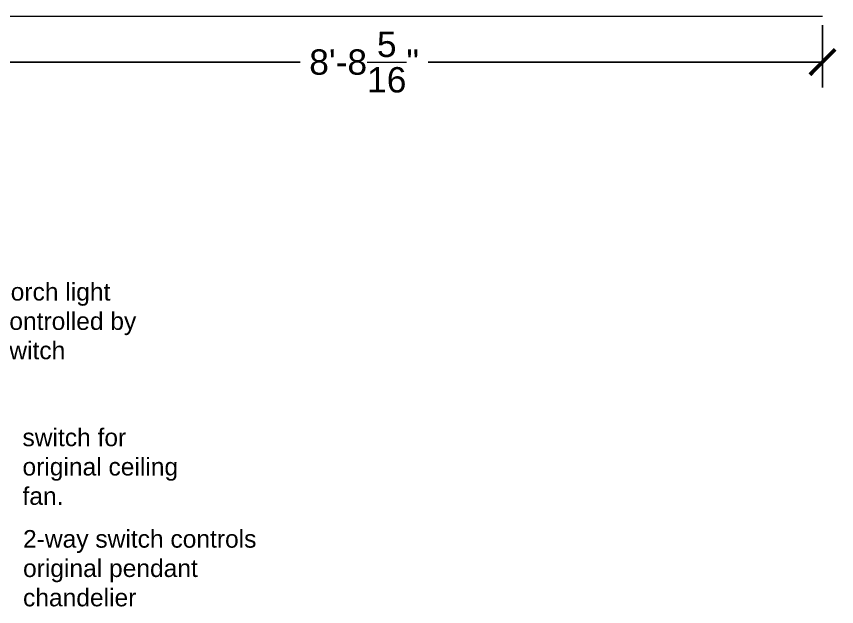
# Model space of a CAD drawing. Header units: inches. Extents: x -465 to -3, y 586 to 1088.
# Drawn here: x -113 to -19.7, y 781.5 to 848.6 of the extents above; entities that cross this region are included whole.
import ezdxf

# ---------------------------------------------------------------- set-up
doc = ezdxf.new("R2010")
doc.units = ezdxf.units.IN
doc.header["$MEASUREMENT"] = 0
doc.layers.get('0').update_dxf_attribs({"color": 1, "lineweight": 9})
for name, color, linetype, lineweight in [('A-101-Floorplan-1st-floor', 7, 'Continuous', 9), ('A101-Dimensions', 7, 'Continuous', 9), ('A101-Text', 7, 'Continuous', 9)]:
    doc.layers.add(name, color=color, linetype=linetype, lineweight=lineweight)
doc.styles.add('Annotative', font='Arial.ttf')
doc.styles.get("Standard").update_dxf_attribs({"font": 'Arial.ttf', "height": 3})
doc.dimstyles.new('Annotative', dxfattribs={"dimtxt": 0.18, "dimasz": 0.18, "dimexe": 0.18, "dimexo": 0.0625, "dimgap": 0.09, "dimtad": 0, "dimtih": 1, "dimtoh": 1, "dimdec": 4, "dimzin": 0, "dimdsep": 46, "dimlunit": 4, "dimtxsty": 'Annotative', "dimblk": 'ARCHTICK', "dimblk1": 'ARCHTICK', "dimblk2": 'ARCHTICK', "dimcen": 0.09, "dimadec": 0, "dimazin": 0, "dimtfac": 1, "dimtdec": 4, "dimtofl": 0, "dimtmove": 0, "dimatfit": 3, "dimldrblk": 'ARCHTICK', "dimfxl": 1, "dimtolj": 1, "dimtzin": 0, "dimarcsym": 0})

# ---------------------------------------------------------------- blocks, each defined once
blk = doc.blocks.new('_ArchTick')
at = {"color": 0, "linetype": 'ByBlock', "lineweight": 30, "const_width": 0.15}
blk.add_lwpolyline([(-0.5, -0.5), (0.5, 0.5)], dxfattribs=at)
blk = doc.blocks.new('*D548')
at = {"layer": 'A101-Dimensions', "color": 0, "lineweight": -2, "transparency": 16777216}
for p, q in [((-125.568, 847.594), (-125.568, 840.527)), ((-21.256, 847.594), (-21.256, 840.527)), ((-125.568, 843.407), (-80.704, 843.407)), ((-21.256, 843.407), (-66.12, 843.407))]:
    blk.add_line(p, q, dxfattribs=at)
at = {"layer": 'A101-Dimensions', "color": 0, "lineweight": -2, "transparency": 16777216, "xscale": 2.88, "yscale": 2.88, "zscale": 2.88, "rotation": 180}
blk.add_blockref('_ArchTick', (-125.568, 843.407), dxfattribs=at)
at = {"layer": 'A101-Dimensions', "color": 0, "lineweight": -2, "transparency": 16777216, "xscale": 2.88, "yscale": 2.88, "zscale": 2.88}
blk.add_blockref('_ArchTick', (-21.256, 843.407), dxfattribs=at)
at = {"layer": 'A101-Dimensions', "color": 0, "lineweight": 5, "transparency": 16777216, "insert": (-73.412, 843.407), "char_height": 2.88, "attachment_point": 5, "style": 'Annotative'}
blk.add_mtext('\\A1;8\'-8{\\H1x;\\S5/16;}"', dxfattribs=at)

msp = doc.modelspace()

# ---------------------------------------------------------------- linework, layer by layer
at = {"layer": 'A-101-Floorplan-1st-floor', "lineweight": 5}
msp.add_line((-21.25559, 848.59354), (-125.56809, 848.59354), dxfattribs=at)

# ---------------------------------------------------------------- texts
at = {"layer": 'A101-Text', "lineweight": 5, "char_height": 2, "attachment_point": 1}
for s, width, heights, insert in [('porch light controlled by switch', 16.3979232, [0], (-115.16706, 818.29719)), ('switch for original ceiling fan.', 18.0527585, [0], (-112.27239, 801.74568)), ('2-way switch controls original pendant chandelier', 27.8404401, [9.62654], (-112.20969, 790.20878))]:
    msp.add_mtext_dynamic_manual_height_columns(s, width=width, gutter_width=10, heights=heights, dxfattribs=dict(at, insert=insert))

# ---------------------------------------------------------------- dimensions: what is measured, and where the dimension line sits
at = {"layer": 'A101-Dimensions', "lineweight": 5}
dim = msp.add_linear_dim(base=(-125.56809, 843.40662), p1=(-21.25559, 848.59354), p2=(-125.56809, 848.59354), dimstyle='Annotative', dxfattribs=at)
dim.commit()
dim.dimension.update_dxf_attribs({"geometry": '*D548', "text_midpoint": (-73.41184, 843.40662)})

doc.saveas('drawing.dxf')
